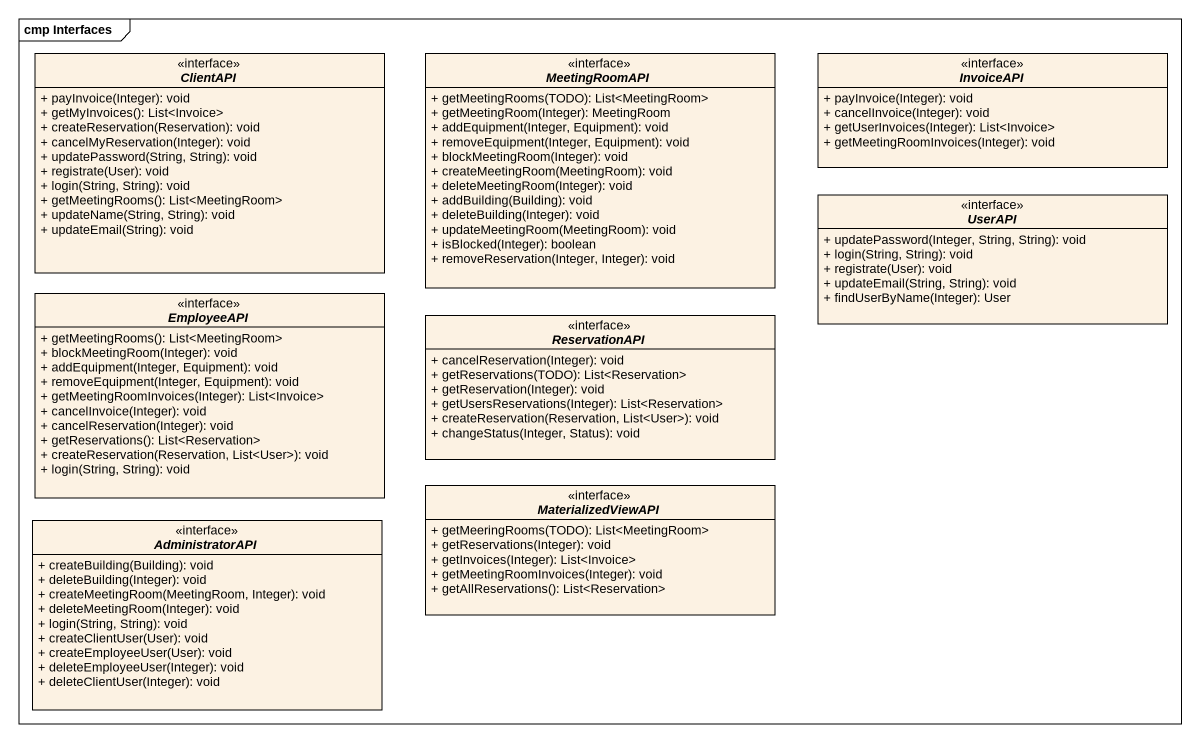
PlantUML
@startuml
mainframe cmp Interfaces
hide circle
hide empty members
skinparam classAttributeIconSize 0
interface ClientAPI {
  + payInvoice(Integer): void
  + getMyInvoices(): List<Invoice>
  + createReservation(Reservation): void
  + cancelMyReservation(Integer): void
  + updatePassword(String, String): void
  + registrate(User): void
  + login(String, String): void
  + getMeetingRooms(): List<MeetingRoom>
  + updateName(String, String): void
  + updateEmail(String): void
}
interface MeetingRoomAPI {
  + getMeetingRooms(TODO): List<MeetingRoom>
  + getMeetingRoom(Integer): MeetingRoom
  + addEquipment(Integer, Equipment): void
  + removeEquipment(Integer, Equipment): void
  + blockMeetingRoom(Integer): void
  + createMeetingRoom(MeetingRoom): void
  + deleteMeetingRoom(Integer): void
  + addBuilding(Building): void
  + deleteBuilding(Integer): void
  + updateMeetingRoom(MeetingRoom): void
  + isBlocked(Integer): boolean
  + removeReservation(Integer, Integer): void
}
interface InvoiceAPI {
  + payInvoice(Integer): void
  + cancelInvoice(Integer): void
  + getUserInvoices(Integer): List<Invoice>
  + getMeetingRoomInvoices(Integer): void
}
interface UserAPI {
  + updatePassword(Integer, String, String): void
  + login(String, String): void
  + registrate(User): void
  + updateEmail(String, String): void
  + findUserByName(Integer): User
}
interface EmployeeAPI {
  + getMeetingRooms(): List<MeetingRoom>
  + blockMeetingRoom(Integer): void
  + addEquipment(Integer, Equipment): void
  + removeEquipment(Integer, Equipment): void
  + getMeetingRoomInvoices(Integer): List<Invoice>
  + cancelInvoice(Integer): void
  + cancelReservation(Integer): void
  + getReservations(): List<Reservation>
  + createReservation(Reservation, List<User>): void
  + login(String, String): void
}
interface ReservationAPI {
  + cancelReservation(Integer): void
  + getReservations(TODO): List<Reservation>
  + getReservation(Integer): void
  + getUsersReservations(Integer): List<Reservation>
  + createReservation(Reservation, List<User>): void
  + changeStatus(Integer, Status): void
}
interface MaterializedViewAPI {
  + getMeeringRooms(TODO): List<MeetingRoom>
  + getReservations(Integer): void
  + getInvoices(Integer): List<Invoice>
  + getMeetingRoomInvoices(Integer): void
  + getAllReservations(): List<Reservation>
}
interface AdministratorAPI {
  + createBuilding(Building): void
  + deleteBuilding(Integer): void
  + createMeetingRoom(MeetingRoom, Integer): void
  + deleteMeetingRoom(Integer): void
  + login(String, String): void
  + createClientUser(User): void
  + createEmployeeUser(User): void
  + deleteEmployeeUser(Integer): void
  + deleteClientUser(Integer): void
}
@enduml
